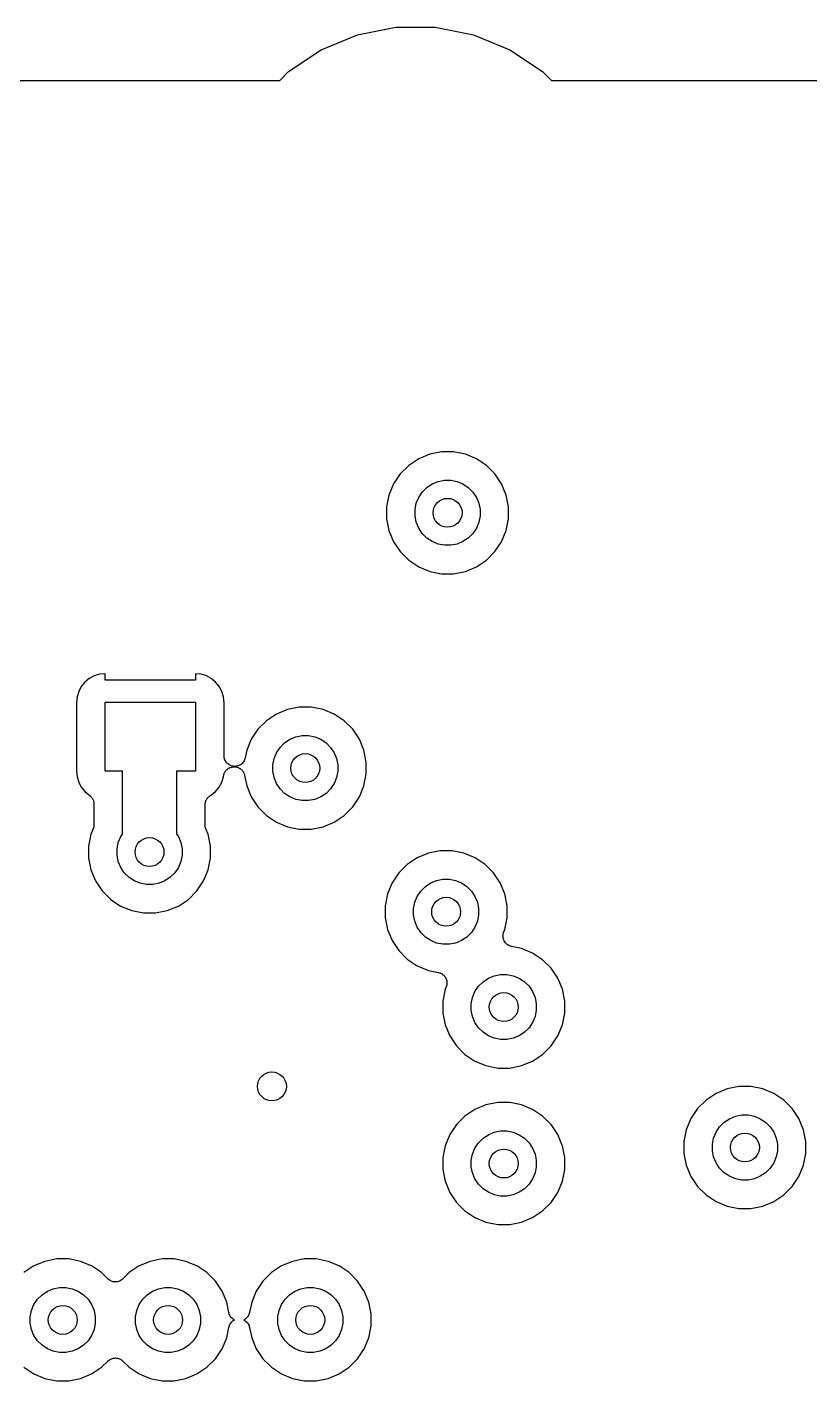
# Model space of a CAD drawing. Extents: x 3.6 to 7.49, y -4.48 to -2.36.
# Drawn here: x 3.964 to 4.397, y -3.111 to -2.361 of the extents above; entities that cross this region are included whole.
import ezdxf

# ---------------------------------------------------------------- set-up
doc = ezdxf.new("R2010")
doc.units = 0
doc.header["$MEASUREMENT"] = 0
doc.layers.add('BLACK', color=7, linetype='CONTINUOUS')

msp = doc.modelspace()

# ---------------------------------------------------------------- linework, layer by layer
at = {"layer": 'BLACK', "linetype": 'CONTINUOUS'}
for p, q in [((4.12692, -2.37357), (4.14698, -2.36526)), ((4.14698, -2.36526), (4.16828, -2.36102)), ((4.16828, -2.36102), (4.18999, -2.36102)), ((4.18999, -2.36102), (4.21129, -2.36526)), ((4.21129, -2.36526), (4.23135, -2.37357)), ((4.10886, -2.38563), (4.12692, -2.37357)), ((4.23135, -2.37357), (4.24941, -2.38563)), ((3.60394, -2.39055), (4.10394, -2.39055)), ((4.10394, -2.39055), (4.10886, -2.38563)), ((4.24941, -2.38563), (4.25432, -2.39055)), ((4.25432, -2.39055), (7.05473, -2.39055)), ((4.18086, -2.60001), (4.17534, -2.60371)), ((4.18701, -2.59747), (4.18086, -2.60001)), ((4.19353, -2.59617), (4.18701, -2.59747)), ((4.20017, -2.59617), (4.19353, -2.59617)), ((4.20669, -2.59747), (4.20017, -2.59617)), ((4.21284, -2.60001), (4.20669, -2.59747)), ((4.21836, -2.60371), (4.21284, -2.60001)), ((4.17534, -2.60371), (4.17064, -2.60841)), ((4.22306, -2.60841), (4.21836, -2.60371)), ((4.16694, -2.61394), (4.1644, -2.62008)), ((4.17064, -2.60841), (4.16694, -2.61394)), ((4.18538, -2.61594), (4.18832, -2.61397)), ((4.18832, -2.61397), (4.1916, -2.61261)), ((4.1916, -2.61261), (4.19508, -2.61192)), ((4.19508, -2.61192), (4.19862, -2.61192)), ((4.19862, -2.61192), (4.2021, -2.61261)), ((4.2021, -2.61261), (4.20538, -2.61397)), ((4.20538, -2.61397), (4.20832, -2.61594)), ((4.22676, -2.61394), (4.22306, -2.60841)), ((4.2293, -2.62008), (4.22676, -2.61394)), ((4.1644, -2.62008), (4.1631, -2.6266)), ((4.17954, -2.62467), (4.1809, -2.6214)), ((4.1809, -2.6214), (4.18287, -2.61845)), ((4.18287, -2.61845), (4.18538, -2.61594)), ((4.20832, -2.61594), (4.21083, -2.61845)), ((4.21083, -2.61845), (4.2128, -2.6214)), ((4.2128, -2.6214), (4.21416, -2.62467)), ((4.2306, -2.6266), (4.2293, -2.62008)), ((4.1631, -2.6266), (4.1631, -2.63325)), ((4.17885, -2.62815), (4.17954, -2.62467)), ((4.17885, -2.63169), (4.17885, -2.62815)), ((4.21416, -2.62467), (4.21485, -2.62815)), ((4.21485, -2.62815), (4.21485, -2.63169)), ((4.2306, -2.63325), (4.2306, -2.6266)), ((4.1631, -2.63325), (4.1644, -2.63977)), ((4.17954, -2.63517), (4.17885, -2.63169)), ((4.1809, -2.63845), (4.17954, -2.63517)), ((4.21416, -2.63517), (4.2128, -2.63845)), ((4.21485, -2.63169), (4.21416, -2.63517)), ((4.2293, -2.63977), (4.2306, -2.63325)), ((4.1644, -2.63977), (4.16694, -2.64591)), ((4.18287, -2.6414), (4.1809, -2.63845)), ((4.18538, -2.6439), (4.18287, -2.6414)), ((4.18832, -2.64587), (4.18538, -2.6439)), ((4.20832, -2.6439), (4.20538, -2.64587)), ((4.21083, -2.6414), (4.20832, -2.6439)), ((4.2128, -2.63845), (4.21083, -2.6414)), ((4.22676, -2.64591), (4.2293, -2.63977)), ((4.16694, -2.64591), (4.17064, -2.65143)), ((4.17064, -2.65143), (4.17534, -2.65614)), ((4.1916, -2.64723), (4.18832, -2.64587)), ((4.19508, -2.64792), (4.1916, -2.64723)), ((4.19862, -2.64792), (4.19508, -2.64792)), ((4.2021, -2.64723), (4.19862, -2.64792)), ((4.20538, -2.64587), (4.2021, -2.64723)), ((4.21836, -2.65614), (4.22306, -2.65143)), ((4.22306, -2.65143), (4.22676, -2.64591)), ((4.17534, -2.65614), (4.18086, -2.65983)), ((4.18086, -2.65983), (4.18701, -2.66237)), ((4.20669, -2.66237), (4.21284, -2.65983)), ((4.21284, -2.65983), (4.21836, -2.65614)), ((4.18701, -2.66237), (4.19353, -2.66367)), ((4.19353, -2.66367), (4.20017, -2.66367)), ((4.20017, -2.66367), (4.20669, -2.66237)), ((4.00123, -2.72022), (3.99849, -2.72169)), ((4.0042, -2.71932), (4.00123, -2.72022)), ((4.00728, -2.71902), (4.0042, -2.71932)), ((4.00728, -2.72264), (4.00728, -2.71902)), ((4.06037, -2.71932), (4.05728, -2.71902)), ((4.05728, -2.71902), (4.05728, -2.72264)), ((4.06334, -2.72022), (4.06037, -2.71932)), ((4.06607, -2.72169), (4.06334, -2.72022)), ((3.99413, -2.72605), (3.99266, -2.72879)), ((3.99609, -2.72365), (3.99413, -2.72605)), ((3.99849, -2.72169), (3.99609, -2.72365)), ((4.05728, -2.72264), (4.00728, -2.72264)), ((4.06847, -2.72365), (4.06607, -2.72169)), ((4.07044, -2.72605), (4.06847, -2.72365)), ((4.0719, -2.72879), (4.07044, -2.72605)), ((3.99176, -2.73176), (3.99143, -2.73513)), ((3.99143, -2.73513), (3.99143, -2.77274)), ((3.99266, -2.72879), (3.99176, -2.73176)), ((4.00728, -2.77303), (4.00728, -2.73484)), ((4.00728, -2.73484), (4.05728, -2.73484)), ((4.05728, -2.73484), (4.05728, -2.77303)), ((4.0728, -2.73176), (4.0719, -2.72879)), ((4.07314, -2.73513), (4.0728, -2.73176)), ((4.07314, -2.76442), (4.07314, -2.73513)), ((4.10213, -2.74135), (4.0966, -2.74505)), ((4.10827, -2.73881), (4.10213, -2.74135)), ((4.11479, -2.73751), (4.10827, -2.73881)), ((4.12144, -2.73751), (4.11479, -2.73751)), ((4.12796, -2.73881), (4.12144, -2.73751)), ((4.1341, -2.74135), (4.12796, -2.73881)), ((4.13962, -2.74505), (4.1341, -2.74135)), ((4.0919, -2.74975), (4.0882, -2.75527)), ((4.0966, -2.74505), (4.0919, -2.74975)), ((4.14433, -2.74975), (4.13962, -2.74505)), ((4.14802, -2.75527), (4.14433, -2.74975)), ((4.0882, -2.75527), (4.08566, -2.76142)), ((4.10413, -2.75979), (4.10664, -2.75728)), ((4.10664, -2.75728), (4.10959, -2.75531)), ((4.10959, -2.75531), (4.11286, -2.75395)), ((4.11286, -2.75395), (4.11634, -2.75326)), ((4.11634, -2.75326), (4.11988, -2.75326)), ((4.11988, -2.75326), (4.12336, -2.75395)), ((4.12336, -2.75395), (4.12664, -2.75531)), ((4.12664, -2.75531), (4.12959, -2.75728)), ((4.12959, -2.75728), (4.13209, -2.75979)), ((4.15056, -2.76142), (4.14802, -2.75527)), ((4.07319, -2.76498), (4.07314, -2.76442)), ((4.07325, -2.76556), (4.07319, -2.76498)), ((4.07325, -2.76557), (4.07325, -2.76556)), ((4.07325, -2.76556), (4.07325, -2.76556)), ((4.07341, -2.76611), (4.07325, -2.76557)), ((4.08482, -2.76565), (4.08465, -2.76616)), ((4.08483, -2.76557), (4.08482, -2.76565)), ((4.08482, -2.76565), (4.08482, -2.76565)), ((4.08482, -2.76565), (4.08482, -2.76565)), ((4.08482, -2.76565), (4.08482, -2.76565)), ((4.08566, -2.76142), (4.08483, -2.76557)), ((4.1008, -2.76601), (4.10216, -2.76273)), ((4.10216, -2.76273), (4.10413, -2.75979)), ((4.13209, -2.75979), (4.13406, -2.76273)), ((4.13406, -2.76273), (4.13542, -2.76601)), ((4.15186, -2.76794), (4.15056, -2.76142)), ((3.99143, -2.77274), (3.99176, -2.77612)), ((4.01689, -2.77303), (4.00728, -2.77303)), ((4.01689, -2.80777), (4.01689, -2.77303)), ((4.05728, -2.77303), (4.04689, -2.77303)), ((4.04689, -2.77303), (4.04689, -2.80777)), ((4.07358, -2.76666), (4.07341, -2.76611)), ((4.07358, -2.76667), (4.07358, -2.76666)), ((4.07385, -2.76718), (4.07358, -2.76667)), ((4.07358, -2.76667), (4.07358, -2.76667)), ((4.07369, -2.77334), (4.07383, -2.77309)), ((4.07383, -2.77309), (4.07402, -2.77287)), ((4.07412, -2.76768), (4.07385, -2.76718)), ((4.07402, -2.77287), (4.07419, -2.77262)), ((4.07412, -2.76769), (4.07412, -2.76768)), ((4.07412, -2.76768), (4.07412, -2.76768)), ((4.07447, -2.76811), (4.07412, -2.76769)), ((4.07419, -2.77262), (4.07439, -2.77243)), ((4.07439, -2.77243), (4.07457, -2.77221)), ((4.07485, -2.76858), (4.07447, -2.76811)), ((4.07457, -2.77221), (4.0748, -2.77202)), ((4.0748, -2.77202), (4.07501, -2.77182)), ((4.0753, -2.76895), (4.07485, -2.76858)), ((4.07485, -2.76858), (4.07485, -2.76858)), ((4.07485, -2.76858), (4.07485, -2.76858)), ((4.07501, -2.77182), (4.07525, -2.77166)), ((4.07525, -2.77166), (4.07547, -2.77148)), ((4.07574, -2.76931), (4.0753, -2.76895)), ((4.07547, -2.77148), (4.07573, -2.77135)), ((4.07573, -2.77135), (4.07597, -2.77119)), ((4.07625, -2.76959), (4.07574, -2.76931)), ((4.07574, -2.76931), (4.07574, -2.76931)), ((4.07574, -2.76931), (4.07574, -2.76931)), ((4.07597, -2.77119), (4.07624, -2.77108)), ((4.07624, -2.77108), (4.07649, -2.77095)), ((4.07675, -2.76986), (4.07625, -2.76959)), ((4.07649, -2.77095), (4.07677, -2.77087)), ((4.07731, -2.77003), (4.07675, -2.76986)), ((4.07675, -2.76986), (4.07675, -2.76986)), ((4.07675, -2.76986), (4.07675, -2.76986)), ((4.07677, -2.77087), (4.07704, -2.77076)), ((4.07704, -2.77076), (4.07732, -2.7707)), ((4.07785, -2.7702), (4.07731, -2.77003)), ((4.07732, -2.7707), (4.0776, -2.77062)), ((4.0776, -2.77062), (4.07789, -2.7706)), ((4.07843, -2.77026), (4.07785, -2.7702)), ((4.07785, -2.7702), (4.07785, -2.7702)), ((4.07785, -2.7702), (4.07785, -2.7702)), ((4.07789, -2.7706), (4.07817, -2.77054)), ((4.07817, -2.77054), (4.07846, -2.77054)), ((4.079, -2.77032), (4.07843, -2.77026)), ((4.07846, -2.77054), (4.07874, -2.77052)), ((4.07874, -2.77052), (4.07903, -2.77055)), ((4.07957, -2.77027), (4.079, -2.77032)), ((4.079, -2.77032), (4.079, -2.77032)), ((4.079, -2.77032), (4.079, -2.77032)), ((4.07903, -2.77055), (4.07933, -2.77055)), ((4.07933, -2.77055), (4.07961, -2.77061)), ((4.08014, -2.77022), (4.07957, -2.77027)), ((4.07961, -2.77061), (4.07989, -2.77064)), ((4.07989, -2.77064), (4.08017, -2.77072)), ((4.08015, -2.77022), (4.08014, -2.77022)), ((4.0807, -2.77006), (4.08015, -2.77022)), ((4.08015, -2.77022), (4.08015, -2.77022)), ((4.08017, -2.77072), (4.08046, -2.77078)), ((4.08046, -2.77078), (4.08072, -2.77089)), ((4.08125, -2.7699), (4.0807, -2.77006)), ((4.08072, -2.77089), (4.08099, -2.77098)), ((4.08099, -2.77098), (4.08125, -2.77112)), ((4.08176, -2.76963), (4.08125, -2.76989)), ((4.08125, -2.76989), (4.08125, -2.76989)), ((4.08125, -2.76989), (4.08125, -2.7699)), ((4.08125, -2.77112), (4.08152, -2.77123)), ((4.08152, -2.77123), (4.08175, -2.77139)), ((4.08175, -2.77139), (4.08201, -2.77152)), ((4.08227, -2.76936), (4.08176, -2.76963)), ((4.08201, -2.77152), (4.08223, -2.77171)), ((4.08223, -2.77171), (4.08247, -2.77187)), ((4.08228, -2.76936), (4.08227, -2.76936)), ((4.08227, -2.76936), (4.08227, -2.76936)), ((4.08272, -2.769), (4.08228, -2.76936)), ((4.08247, -2.77187), (4.08267, -2.77208)), ((4.08267, -2.77208), (4.08289, -2.77226)), ((4.08317, -2.76864), (4.08272, -2.769)), ((4.08289, -2.77226), (4.08308, -2.77248)), ((4.08308, -2.77248), (4.08329, -2.77269)), ((4.08357, -2.76817), (4.08317, -2.76864)), ((4.08317, -2.76864), (4.08317, -2.76864)), ((4.08317, -2.76864), (4.08317, -2.76864)), ((4.08329, -2.77269), (4.08344, -2.77293)), ((4.08344, -2.77293), (4.08362, -2.77315)), ((4.08391, -2.76776), (4.08357, -2.76817)), ((4.08362, -2.77315), (4.08376, -2.77341)), ((4.08421, -2.76722), (4.08391, -2.76775)), ((4.08391, -2.76775), (4.08391, -2.76776)), ((4.08391, -2.76776), (4.08391, -2.76776)), ((4.08447, -2.76675), (4.08421, -2.76722)), ((4.08465, -2.76616), (4.08447, -2.76674)), ((4.08447, -2.76674), (4.08447, -2.76675)), ((4.08447, -2.76675), (4.08447, -2.76675)), ((4.10011, -2.76949), (4.1008, -2.76601)), ((4.10011, -2.77303), (4.10011, -2.76949)), ((4.1008, -2.77651), (4.10011, -2.77303)), ((4.13542, -2.76601), (4.13611, -2.76949)), ((4.13611, -2.77303), (4.13542, -2.77651)), ((4.13611, -2.76949), (4.13611, -2.77303)), ((4.15186, -2.77458), (4.15186, -2.76794)), ((3.99176, -2.77612), (3.99266, -2.77909)), ((3.99266, -2.77909), (3.99413, -2.78182)), ((4.07044, -2.78182), (4.0719, -2.77909)), ((4.0719, -2.77909), (4.0728, -2.77612)), ((4.0728, -2.77612), (4.07283, -2.77584)), ((4.07283, -2.77584), (4.07284, -2.77576)), ((4.07284, -2.77576), (4.0729, -2.77548)), ((4.0729, -2.77548), (4.07293, -2.7752)), ((4.07293, -2.7752), (4.07302, -2.77492)), ((4.07302, -2.77492), (4.07308, -2.77463)), ((4.07308, -2.77463), (4.07319, -2.77437)), ((4.07319, -2.77437), (4.07328, -2.7741)), ((4.07328, -2.7741), (4.07342, -2.77384)), ((4.07342, -2.77384), (4.07353, -2.77358)), ((4.07353, -2.77358), (4.07369, -2.77334)), ((4.08376, -2.77341), (4.08392, -2.77365)), ((4.08392, -2.77365), (4.08403, -2.77392)), ((4.08403, -2.77392), (4.08417, -2.77417)), ((4.08417, -2.77417), (4.08425, -2.77445)), ((4.08425, -2.77445), (4.08436, -2.77472)), ((4.08436, -2.77472), (4.08442, -2.775)), ((4.08442, -2.775), (4.0845, -2.77527)), ((4.0845, -2.77527), (4.08566, -2.7811)), ((4.10216, -2.77979), (4.1008, -2.77651)), ((4.10413, -2.78273), (4.10216, -2.77979)), ((4.13406, -2.77979), (4.13209, -2.78273)), ((4.13542, -2.77651), (4.13406, -2.77979)), ((4.15056, -2.7811), (4.15186, -2.77458)), ((3.99413, -2.78182), (3.99609, -2.78422)), ((3.99609, -2.78422), (3.99894, -2.78656)), ((3.99894, -2.78656), (3.99896, -2.78657)), ((3.99896, -2.78657), (3.99904, -2.78663)), ((3.99904, -2.78663), (3.99923, -2.78682)), ((3.99923, -2.78682), (3.99943, -2.78698)), ((3.99943, -2.78698), (3.99963, -2.78723)), ((3.99963, -2.78723), (3.99985, -2.78745)), ((3.99985, -2.78745), (3.99999, -2.78767)), ((3.99999, -2.78767), (4.00016, -2.78788)), ((4.00016, -2.78788), (4.0003, -2.78816)), ((4.06367, -2.78823), (4.06384, -2.78803)), ((4.06384, -2.78803), (4.06398, -2.78781)), ((4.06398, -2.78781), (4.06421, -2.78759)), ((4.06421, -2.78759), (4.06441, -2.78735)), ((4.06441, -2.78735), (4.06462, -2.78718)), ((4.06462, -2.78718), (4.0648, -2.787)), ((4.0648, -2.787), (4.06506, -2.78682)), ((4.06506, -2.78682), (4.06531, -2.78662)), ((4.06531, -2.78662), (4.06554, -2.7865)), ((4.06554, -2.7865), (4.06576, -2.78636)), ((4.06576, -2.78636), (4.06607, -2.78619)), ((4.06607, -2.78619), (4.06847, -2.78422)), ((4.06847, -2.78422), (4.07044, -2.78182)), ((4.08566, -2.7811), (4.0882, -2.78725)), ((4.0882, -2.78725), (4.0919, -2.79277)), ((4.10664, -2.78524), (4.10413, -2.78273)), ((4.10959, -2.78721), (4.10664, -2.78524)), ((4.11286, -2.78857), (4.10959, -2.78721)), ((4.12664, -2.78721), (4.12336, -2.78857)), ((4.12959, -2.78524), (4.12664, -2.78721)), ((4.13209, -2.78273), (4.12959, -2.78524)), ((4.14433, -2.79277), (4.14802, -2.78725)), ((4.14802, -2.78725), (4.15056, -2.7811)), ((4.0003, -2.78816), (4.00048, -2.78842)), ((4.00048, -2.78842), (4.00057, -2.78866)), ((4.00057, -2.78866), (4.0007, -2.78889)), ((4.0007, -2.78889), (4.00079, -2.7892)), ((4.00079, -2.7892), (4.00091, -2.78949)), ((4.00091, -2.78949), (4.00095, -2.78975)), ((4.00095, -2.78975), (4.00103, -2.79)), ((4.00103, -2.79), (4.00106, -2.79031)), ((4.00106, -2.79031), (4.00112, -2.79062)), ((4.00112, -2.79062), (4.00112, -2.79088)), ((4.00112, -2.79088), (4.00114, -2.79114)), ((4.00114, -2.79114), (4.00114, -2.80259)), ((4.06264, -2.79148), (4.06267, -2.79122)), ((4.06264, -2.79157), (4.06264, -2.79148)), ((4.06264, -2.80259), (4.06264, -2.79157)), ((4.06267, -2.79096), (4.06273, -2.79065)), ((4.06267, -2.79122), (4.06267, -2.79096)), ((4.06273, -2.79065), (4.06277, -2.79034)), ((4.06277, -2.79034), (4.06285, -2.79009)), ((4.06285, -2.79009), (4.0629, -2.78983)), ((4.0629, -2.78983), (4.06302, -2.78954)), ((4.06302, -2.78954), (4.06312, -2.78924)), ((4.06312, -2.78924), (4.06324, -2.78901)), ((4.06324, -2.78901), (4.06334, -2.78877)), ((4.06334, -2.78877), (4.06352, -2.78851)), ((4.06352, -2.78851), (4.06367, -2.78823)), ((4.0919, -2.79277), (4.0966, -2.79747)), ((4.11634, -2.78926), (4.11286, -2.78857)), ((4.11988, -2.78926), (4.11634, -2.78926)), ((4.12336, -2.78857), (4.11988, -2.78926)), ((4.13962, -2.79747), (4.14433, -2.79277)), ((4.00114, -2.80267), (4.00108, -2.80321)), ((4.00114, -2.80259), (4.00114, -2.8026)), ((4.00114, -2.8026), (4.00114, -2.8026)), ((4.00114, -2.8026), (4.00114, -2.8026)), ((4.00114, -2.8026), (4.00114, -2.80267)), ((4.06269, -2.80313), (4.06264, -2.80259)), ((4.06274, -2.80366), (4.06269, -2.80313)), ((4.0966, -2.79747), (4.10213, -2.80117)), ((4.10213, -2.80117), (4.10827, -2.80371)), ((4.12796, -2.80371), (4.1341, -2.80117)), ((4.1341, -2.80117), (4.13962, -2.79747)), ((3.99944, -2.80787), (3.99814, -2.81439)), ((4.00069, -2.80485), (3.99944, -2.80787)), ((4.00085, -2.80433), (4.00069, -2.80485)), ((4.00101, -2.80381), (4.00085, -2.80433)), ((4.00102, -2.80378), (4.00101, -2.80381)), ((4.00103, -2.80374), (4.00102, -2.80378)), ((4.00108, -2.80321), (4.00103, -2.80374)), ((4.01458, -2.81247), (4.01594, -2.80919)), ((4.01594, -2.80919), (4.01689, -2.80777)), ((4.04689, -2.80777), (4.04784, -2.80919)), ((4.04784, -2.80919), (4.0492, -2.81247)), ((4.06275, -2.8037), (4.06274, -2.80366)), ((4.06275, -2.80373), (4.06275, -2.8037)), ((4.06291, -2.80425), (4.06275, -2.80373)), ((4.06306, -2.80477), (4.06291, -2.80425)), ((4.06308, -2.80484), (4.06306, -2.80477)), ((4.06309, -2.80485), (4.06308, -2.80484)), ((4.06308, -2.80484), (4.06308, -2.80484)), ((4.06308, -2.80484), (4.06308, -2.80484)), ((4.06434, -2.80787), (4.06309, -2.80485)), ((4.06564, -2.81439), (4.06434, -2.80787)), ((4.10827, -2.80371), (4.11479, -2.80501)), ((4.11479, -2.80501), (4.12144, -2.80501)), ((4.12144, -2.80501), (4.12796, -2.80371)), ((3.99814, -2.81439), (3.99814, -2.82104)), ((4.01389, -2.81594), (4.01458, -2.81247)), ((4.01389, -2.81949), (4.01389, -2.81594)), ((4.0492, -2.81247), (4.04989, -2.81594)), ((4.04989, -2.81594), (4.04989, -2.81949)), ((4.06564, -2.82104), (4.06564, -2.81439)), ((4.19274, -2.81704), (4.18622, -2.81834)), ((4.19939, -2.81704), (4.19274, -2.81704)), ((4.20591, -2.81834), (4.19939, -2.81704)), ((3.99814, -2.82104), (3.99944, -2.82756)), ((4.01458, -2.82297), (4.01389, -2.81949)), ((4.01594, -2.82624), (4.01458, -2.82297)), ((4.0492, -2.82297), (4.04784, -2.82624)), ((4.04989, -2.81949), (4.0492, -2.82297)), ((4.06434, -2.82756), (4.06564, -2.82104)), ((4.17455, -2.82457), (4.16985, -2.82927)), ((4.18008, -2.82088), (4.17455, -2.82457)), ((4.18622, -2.81834), (4.18008, -2.82088)), ((4.21205, -2.82088), (4.20591, -2.81834)), ((4.21758, -2.82457), (4.21205, -2.82088)), ((4.22228, -2.82927), (4.21758, -2.82457)), ((3.99944, -2.82756), (4.00198, -2.8337)), ((4.01791, -2.82919), (4.01594, -2.82624)), ((4.02042, -2.8317), (4.01791, -2.82919)), ((4.02336, -2.83367), (4.02042, -2.8317)), ((4.04336, -2.8317), (4.04042, -2.83367)), ((4.04587, -2.82919), (4.04336, -2.8317)), ((4.04784, -2.82624), (4.04587, -2.82919)), ((4.0618, -2.8337), (4.06434, -2.82756)), ((4.16985, -2.82927), (4.16616, -2.8348)), ((4.19081, -2.83348), (4.19429, -2.83279)), ((4.19429, -2.83279), (4.19784, -2.83279)), ((4.19784, -2.83279), (4.20131, -2.83348)), ((4.22597, -2.8348), (4.22228, -2.82927)), ((4.00198, -2.8337), (4.00568, -2.83923)), ((4.00568, -2.83923), (4.01038, -2.84393)), ((4.02664, -2.83502), (4.02336, -2.83367)), ((4.03012, -2.83572), (4.02664, -2.83502)), ((4.03366, -2.83572), (4.03012, -2.83572)), ((4.03714, -2.83502), (4.03366, -2.83572)), ((4.04042, -2.83367), (4.03714, -2.83502)), ((4.0534, -2.84393), (4.0581, -2.83923)), ((4.0581, -2.83923), (4.0618, -2.8337)), ((4.16616, -2.8348), (4.16361, -2.84094)), ((4.18011, -2.84226), (4.18208, -2.83931)), ((4.18208, -2.83931), (4.18459, -2.83681)), ((4.18459, -2.83681), (4.18754, -2.83484)), ((4.18754, -2.83484), (4.19081, -2.83348)), ((4.20131, -2.83348), (4.20459, -2.83484)), ((4.20459, -2.83484), (4.20754, -2.83681)), ((4.20754, -2.83681), (4.21004, -2.83931)), ((4.21004, -2.83931), (4.21201, -2.84226)), ((4.22851, -2.84094), (4.22597, -2.8348)), ((4.01038, -2.84393), (4.0159, -2.84762)), ((4.0159, -2.84762), (4.02205, -2.85017)), ((4.04173, -2.85017), (4.04788, -2.84762)), ((4.04788, -2.84762), (4.0534, -2.84393)), ((4.16361, -2.84094), (4.16231, -2.84746)), ((4.16231, -2.84746), (4.16231, -2.85411)), ((4.17806, -2.84901), (4.17875, -2.84554)), ((4.17875, -2.84554), (4.18011, -2.84226)), ((4.21201, -2.84226), (4.21337, -2.84554)), ((4.21337, -2.84554), (4.21406, -2.84901)), ((4.22981, -2.84746), (4.22851, -2.84094)), ((4.22981, -2.85411), (4.22981, -2.84746)), ((4.02205, -2.85017), (4.02857, -2.85146)), ((4.02857, -2.85146), (4.03521, -2.85146)), ((4.03521, -2.85146), (4.04173, -2.85017)), ((4.16231, -2.85411), (4.16361, -2.86063)), ((4.17806, -2.85256), (4.17806, -2.84901)), ((4.17875, -2.85604), (4.17806, -2.85256)), ((4.21406, -2.85256), (4.21337, -2.85604)), ((4.21406, -2.84901), (4.21406, -2.85256)), ((4.22851, -2.86063), (4.22981, -2.85411)), ((4.16361, -2.86063), (4.16616, -2.86677)), ((4.18011, -2.85931), (4.17875, -2.85604)), ((4.18208, -2.86226), (4.18011, -2.85931)), ((4.18459, -2.86477), (4.18208, -2.86226)), ((4.21004, -2.86226), (4.20754, -2.86477)), ((4.21201, -2.85931), (4.21004, -2.86226)), ((4.21337, -2.85604), (4.21201, -2.85931)), ((4.22758, -2.8636), (4.22764, -2.86304)), ((4.22764, -2.86301), (4.22781, -2.86248)), ((4.22764, -2.86303), (4.22764, -2.86301)), ((4.22764, -2.86304), (4.22764, -2.86303)), ((4.22781, -2.86248), (4.22797, -2.86194)), ((4.22797, -2.86194), (4.22851, -2.86063)), ((4.16616, -2.86677), (4.16985, -2.8723)), ((4.18754, -2.86674), (4.18459, -2.86477)), ((4.19081, -2.8681), (4.18754, -2.86674)), ((4.19429, -2.86879), (4.19081, -2.8681)), ((4.19784, -2.86879), (4.19429, -2.86879)), ((4.20131, -2.8681), (4.19784, -2.86879)), ((4.20459, -2.86674), (4.20131, -2.8681)), ((4.20754, -2.86477), (4.20459, -2.86674)), ((4.22752, -2.86416), (4.22758, -2.8636)), ((4.22752, -2.86417), (4.22752, -2.86416)), ((4.22752, -2.86419), (4.22752, -2.86417)), ((4.22758, -2.86475), (4.22752, -2.86419)), ((4.22763, -2.8653), (4.22758, -2.86475)), ((4.22763, -2.86532), (4.22763, -2.8653)), ((4.22763, -2.86534), (4.22763, -2.86532)), ((4.22779, -2.86587), (4.22763, -2.86534)), ((4.22795, -2.86641), (4.22779, -2.86587)), ((4.22796, -2.86643), (4.22795, -2.86641)), ((4.22796, -2.86644), (4.22796, -2.86643)), ((4.22823, -2.86694), (4.22796, -2.86644)), ((4.22848, -2.86743), (4.22823, -2.86694)), ((4.22849, -2.86745), (4.22848, -2.86743)), ((4.2285, -2.86746), (4.22849, -2.86745)), ((4.22886, -2.8679), (4.2285, -2.86746)), ((4.2292, -2.86833), (4.22886, -2.8679)), ((4.22922, -2.86834), (4.2292, -2.86833)), ((4.22923, -2.86836), (4.22922, -2.86834)), ((4.22966, -2.86871), (4.22923, -2.86836)), ((4.23009, -2.86907), (4.22966, -2.86871)), ((4.2301, -2.86908), (4.23009, -2.86907)), ((4.23012, -2.86909), (4.2301, -2.86908)), ((4.23061, -2.86936), (4.23012, -2.86909)), ((4.2311, -2.86963), (4.23061, -2.86936)), ((4.23111, -2.86963), (4.2311, -2.86963)), ((4.23113, -2.86964), (4.23111, -2.86963)), ((4.23166, -2.86981), (4.23113, -2.86964)), ((4.23219, -2.86998), (4.23166, -2.86981)), ((4.23223, -2.86998), (4.23219, -2.86998)), ((4.23228, -2.86999), (4.23223, -2.86998)), ((4.23223, -2.86998), (4.23223, -2.86998)), ((4.23223, -2.86998), (4.23223, -2.86998)), ((4.2378, -2.87109), (4.23228, -2.86999)), ((4.16985, -2.8723), (4.17455, -2.877)), ((4.17455, -2.877), (4.18008, -2.88069)), ((4.24394, -2.87364), (4.2378, -2.87109)), ((4.24947, -2.87733), (4.24394, -2.87364)), ((4.25417, -2.88203), (4.24947, -2.87733)), ((4.18008, -2.88069), (4.18622, -2.88324)), ((4.18622, -2.88324), (4.19174, -2.88434)), ((4.19174, -2.88434), (4.19178, -2.88435)), ((4.19178, -2.88435), (4.19179, -2.88435)), ((4.19179, -2.88435), (4.19179, -2.88435)), ((4.19179, -2.88435), (4.19182, -2.88435)), ((4.19182, -2.88435), (4.19235, -2.88452)), ((4.19235, -2.88452), (4.19289, -2.88469)), ((4.19289, -2.88469), (4.1929, -2.8847)), ((4.1929, -2.8847), (4.19292, -2.8847)), ((4.19292, -2.8847), (4.19341, -2.88497)), ((4.19341, -2.88497), (4.1939, -2.88524)), ((4.1939, -2.88524), (4.19391, -2.88525)), ((4.19391, -2.88525), (4.19393, -2.88526)), ((4.19393, -2.88526), (4.19436, -2.88562)), ((4.2227, -2.88624), (4.22618, -2.88554)), ((4.22618, -2.88554), (4.22973, -2.88554)), ((4.22973, -2.88554), (4.2332, -2.88624)), ((4.25786, -2.88756), (4.25417, -2.88203)), ((4.19436, -2.88562), (4.19479, -2.88597)), ((4.19479, -2.88597), (4.1948, -2.88599)), ((4.1948, -2.88599), (4.19481, -2.886)), ((4.19481, -2.886), (4.19516, -2.88644)), ((4.19516, -2.88644), (4.19551, -2.88687)), ((4.19604, -2.89239), (4.1955, -2.8937)), ((4.19551, -2.88687), (4.19552, -2.88689)), ((4.19552, -2.88689), (4.19553, -2.8869)), ((4.19553, -2.8869), (4.19579, -2.8874)), ((4.19579, -2.8874), (4.19605, -2.88789)), ((4.19621, -2.89186), (4.19604, -2.89239)), ((4.19605, -2.88789), (4.19606, -2.88791)), ((4.19606, -2.88791), (4.19607, -2.88792)), ((4.19607, -2.88792), (4.19622, -2.88846)), ((4.19637, -2.89132), (4.19621, -2.89186)), ((4.19622, -2.88846), (4.19638, -2.88899)), ((4.19638, -2.89129), (4.19637, -2.8913)), ((4.19637, -2.8913), (4.19637, -2.89132)), ((4.19638, -2.88899), (4.19639, -2.88901)), ((4.19643, -2.89073), (4.19638, -2.89129)), ((4.19639, -2.88901), (4.19639, -2.88903)), ((4.19639, -2.88903), (4.19644, -2.88958)), ((4.19649, -2.89018), (4.19643, -2.89073)), ((4.19644, -2.88958), (4.19649, -2.89014)), ((4.19649, -2.89014), (4.19649, -2.89016)), ((4.19649, -2.89016), (4.19649, -2.89018)), ((4.212, -2.89502), (4.21397, -2.89207)), ((4.21397, -2.89207), (4.21648, -2.88956)), ((4.21648, -2.88956), (4.21943, -2.88759)), ((4.21943, -2.88759), (4.2227, -2.88624)), ((4.2332, -2.88624), (4.23648, -2.88759)), ((4.23648, -2.88759), (4.23943, -2.88956)), ((4.23943, -2.88956), (4.24193, -2.89207)), ((4.24193, -2.89207), (4.2439, -2.89502)), ((4.2604, -2.8937), (4.25786, -2.88756)), ((4.1955, -2.8937), (4.1942, -2.90022)), ((4.1942, -2.90022), (4.1942, -2.90687)), ((4.20995, -2.90177), (4.21064, -2.89829)), ((4.21064, -2.89829), (4.212, -2.89502)), ((4.2439, -2.89502), (4.24526, -2.89829)), ((4.24526, -2.89829), (4.24595, -2.90177)), ((4.2617, -2.90022), (4.2604, -2.8937)), ((4.2617, -2.90687), (4.2617, -2.90022)), ((4.1942, -2.90687), (4.1955, -2.91339)), ((4.20995, -2.90532), (4.20995, -2.90177)), ((4.21064, -2.90879), (4.20995, -2.90532)), ((4.24595, -2.90532), (4.24526, -2.90879)), ((4.24595, -2.90177), (4.24595, -2.90532)), ((4.2604, -2.91339), (4.2617, -2.90687)), ((4.1955, -2.91339), (4.19805, -2.91953)), ((4.212, -2.91207), (4.21064, -2.90879)), ((4.21397, -2.91502), (4.212, -2.91207)), ((4.21648, -2.91752), (4.21397, -2.91502)), ((4.24193, -2.91502), (4.23943, -2.91752)), ((4.2439, -2.91207), (4.24193, -2.91502)), ((4.24526, -2.90879), (4.2439, -2.91207)), ((4.25786, -2.91953), (4.2604, -2.91339)), ((4.19805, -2.91953), (4.20174, -2.92506)), ((4.21943, -2.91949), (4.21648, -2.91752)), ((4.2227, -2.92085), (4.21943, -2.91949)), ((4.22618, -2.92154), (4.2227, -2.92085)), ((4.22973, -2.92154), (4.22618, -2.92154)), ((4.2332, -2.92085), (4.22973, -2.92154)), ((4.23648, -2.91949), (4.2332, -2.92085)), ((4.23943, -2.91752), (4.23648, -2.91949)), ((4.25417, -2.92506), (4.25786, -2.91953)), ((4.20174, -2.92506), (4.20644, -2.92976)), ((4.20644, -2.92976), (4.21197, -2.93345)), ((4.24394, -2.93345), (4.24947, -2.92976)), ((4.24947, -2.92976), (4.25417, -2.92506)), ((4.21197, -2.93345), (4.21811, -2.93599)), ((4.21811, -2.93599), (4.22463, -2.93729)), ((4.22463, -2.93729), (4.23128, -2.93729)), ((4.23128, -2.93729), (4.2378, -2.93599)), ((4.2378, -2.93599), (4.24394, -2.93345)), ((4.34543, -2.95139), (4.3399, -2.95509)), ((4.35157, -2.94885), (4.34543, -2.95139)), ((4.35809, -2.94755), (4.35157, -2.94885)), ((4.36474, -2.94755), (4.35809, -2.94755)), ((4.37126, -2.94885), (4.36474, -2.94755)), ((4.3774, -2.95139), (4.37126, -2.94885)), ((4.38293, -2.95509), (4.3774, -2.95139)), ((4.21197, -2.96025), (4.20644, -2.96394)), ((4.21811, -2.95771), (4.21197, -2.96025)), ((4.22463, -2.95641), (4.21811, -2.95771)), ((4.23128, -2.95641), (4.22463, -2.95641)), ((4.2378, -2.95771), (4.23128, -2.95641)), ((4.24394, -2.96025), (4.2378, -2.95771)), ((4.24947, -2.96394), (4.24394, -2.96025)), ((4.3352, -2.95979), (4.33151, -2.96531)), ((4.3399, -2.95509), (4.3352, -2.95979)), ((4.38763, -2.95979), (4.38293, -2.95509)), ((4.39132, -2.96531), (4.38763, -2.95979)), ((4.20644, -2.96394), (4.20174, -2.96864)), ((4.25417, -2.96864), (4.24947, -2.96394)), ((4.33151, -2.96531), (4.32897, -2.97146)), ((4.34744, -2.96983), (4.34994, -2.96732)), ((4.34994, -2.96732), (4.35289, -2.96535)), ((4.35289, -2.96535), (4.35617, -2.96399)), ((4.35617, -2.96399), (4.35964, -2.9633)), ((4.35964, -2.9633), (4.36319, -2.9633)), ((4.36319, -2.9633), (4.36667, -2.96399)), ((4.36667, -2.96399), (4.36994, -2.96535)), ((4.36994, -2.96535), (4.37289, -2.96732)), ((4.37289, -2.96732), (4.3754, -2.96983)), ((4.39387, -2.97146), (4.39132, -2.96531)), ((4.19805, -2.97417), (4.1955, -2.98031)), ((4.20174, -2.96864), (4.19805, -2.97417)), ((4.21648, -2.97618), (4.21943, -2.97421)), ((4.21943, -2.97421), (4.2227, -2.97285)), ((4.2227, -2.97285), (4.22618, -2.97216)), ((4.22618, -2.97216), (4.22973, -2.97216)), ((4.22973, -2.97216), (4.2332, -2.97285)), ((4.2332, -2.97285), (4.23648, -2.97421)), ((4.23648, -2.97421), (4.23943, -2.97618)), ((4.25786, -2.97417), (4.25417, -2.96864)), ((4.26013, -2.97965), (4.25786, -2.97417)), ((4.32897, -2.97146), (4.32767, -2.97798)), ((4.34411, -2.97605), (4.34547, -2.97277)), ((4.34547, -2.97277), (4.34744, -2.96983)), ((4.3754, -2.96983), (4.37737, -2.97277)), ((4.37737, -2.97277), (4.37873, -2.97605)), ((4.39517, -2.97798), (4.39387, -2.97146)), ((4.1955, -2.98031), (4.1942, -2.98683)), ((4.21064, -2.98491), (4.212, -2.98163)), ((4.212, -2.98163), (4.21397, -2.97868)), ((4.21397, -2.97868), (4.21648, -2.97618)), ((4.23943, -2.97618), (4.24193, -2.97868)), ((4.24193, -2.97868), (4.2439, -2.98163)), ((4.2439, -2.98163), (4.24526, -2.98491)), ((4.2604, -2.98031), (4.26013, -2.97965)), ((4.26013, -2.97965), (4.26013, -2.97965)), ((4.2617, -2.98683), (4.2604, -2.98031)), ((4.32767, -2.97798), (4.32767, -2.98462)), ((4.34342, -2.97953), (4.34411, -2.97605)), ((4.34342, -2.98307), (4.34342, -2.97953)), ((4.37873, -2.97605), (4.37942, -2.97953)), ((4.37942, -2.97953), (4.37942, -2.98307)), ((4.39517, -2.98462), (4.39517, -2.97798)), ((4.1942, -2.98683), (4.1942, -2.99348)), ((4.20995, -2.98838), (4.21064, -2.98491)), ((4.20995, -2.99193), (4.20995, -2.98838)), ((4.24526, -2.98491), (4.24595, -2.98838)), ((4.24595, -2.98838), (4.24595, -2.99193)), ((4.2617, -2.99348), (4.2617, -2.98683)), ((4.32767, -2.98462), (4.32897, -2.99114)), ((4.34411, -2.98655), (4.34342, -2.98307)), ((4.34547, -2.98983), (4.34411, -2.98655)), ((4.34744, -2.99277), (4.34547, -2.98983)), ((4.37737, -2.98983), (4.3754, -2.99277)), ((4.37873, -2.98655), (4.37737, -2.98983)), ((4.37942, -2.98307), (4.37873, -2.98655)), ((4.39387, -2.99114), (4.39517, -2.98462)), ((4.1942, -2.99348), (4.1955, -3)), ((4.21064, -2.99541), (4.20995, -2.99193)), ((4.212, -2.99868), (4.21064, -2.99541)), ((4.24526, -2.99541), (4.2439, -2.99868)), ((4.24595, -2.99193), (4.24526, -2.99541)), ((4.2604, -3), (4.2617, -2.99348)), ((4.32897, -2.99114), (4.33151, -2.99729)), ((4.33151, -2.99729), (4.3352, -3.00281)), ((4.34994, -2.99528), (4.34744, -2.99277)), ((4.35289, -2.99725), (4.34994, -2.99528)), ((4.35617, -2.99861), (4.35289, -2.99725)), ((4.36994, -2.99725), (4.36667, -2.99861)), ((4.37289, -2.99528), (4.36994, -2.99725)), ((4.3754, -2.99277), (4.37289, -2.99528)), ((4.38763, -3.00281), (4.39132, -2.99729)), ((4.39132, -2.99729), (4.39387, -2.99114)), ((4.1955, -3), (4.19805, -3.00614)), ((4.21397, -3.00163), (4.212, -2.99868)), ((4.21648, -3.00414), (4.21397, -3.00163)), ((4.21943, -3.00611), (4.21648, -3.00414)), ((4.23943, -3.00414), (4.23648, -3.00611)), ((4.24193, -3.00163), (4.23943, -3.00414)), ((4.2439, -2.99868), (4.24193, -3.00163)), ((4.25786, -3.00614), (4.2604, -3)), ((4.3352, -3.00281), (4.3399, -3.00751)), ((4.35964, -2.9993), (4.35617, -2.99861)), ((4.36319, -2.9993), (4.35964, -2.9993)), ((4.36667, -2.99861), (4.36319, -2.9993)), ((4.38293, -3.00751), (4.38763, -3.00281)), ((4.19805, -3.00614), (4.20174, -3.01167)), ((4.20174, -3.01167), (4.20644, -3.01637)), ((4.2227, -3.00747), (4.21943, -3.00611)), ((4.22618, -3.00816), (4.2227, -3.00747)), ((4.22973, -3.00816), (4.22618, -3.00816)), ((4.2332, -3.00747), (4.22973, -3.00816)), ((4.23648, -3.00611), (4.2332, -3.00747)), ((4.24947, -3.01637), (4.25417, -3.01167)), ((4.25417, -3.01167), (4.25786, -3.00614)), ((4.3399, -3.00751), (4.34543, -3.01121)), ((4.34543, -3.01121), (4.35157, -3.01375)), ((4.37126, -3.01375), (4.3774, -3.01121)), ((4.3774, -3.01121), (4.38293, -3.00751)), ((4.20644, -3.01637), (4.21197, -3.02006)), ((4.21197, -3.02006), (4.21811, -3.02261)), ((4.2378, -3.02261), (4.24394, -3.02006)), ((4.24394, -3.02006), (4.24947, -3.01637)), ((4.35157, -3.01375), (4.35809, -3.01505)), ((4.35809, -3.01505), (4.36474, -3.01505)), ((4.36474, -3.01505), (4.37126, -3.01375)), ((4.21811, -3.02261), (4.22463, -3.02391)), ((4.22463, -3.02391), (4.23128, -3.02391)), ((4.23128, -3.02391), (4.2378, -3.02261)), ((3.96787, -3.04686), (3.96235, -3.05056)), ((3.97401, -3.04432), (3.96787, -3.04686)), ((3.98053, -3.04302), (3.97401, -3.04432)), ((3.98718, -3.04302), (3.98053, -3.04302)), ((3.9937, -3.04432), (3.98718, -3.04302)), ((3.99984, -3.04686), (3.9937, -3.04432)), ((4.00537, -3.05056), (3.99984, -3.04686)), ((4.02614, -3.04686), (4.02061, -3.05056)), ((4.03228, -3.04432), (4.02614, -3.04686)), ((4.0388, -3.04302), (4.03228, -3.04432)), ((4.04545, -3.04302), (4.0388, -3.04302)), ((4.05197, -3.04432), (4.04545, -3.04302)), ((4.05811, -3.04686), (4.05197, -3.04432)), ((4.06364, -3.05056), (4.05811, -3.04686)), ((4.10488, -3.04686), (4.09935, -3.05056)), ((4.11102, -3.04432), (4.10488, -3.04686)), ((4.11754, -3.04302), (4.11102, -3.04432)), ((4.12419, -3.04302), (4.11754, -3.04302)), ((4.13071, -3.04432), (4.12419, -3.04302)), ((4.13685, -3.04686), (4.13071, -3.04432)), ((4.14238, -3.05056), (4.13685, -3.04686)), ((4.00882, -3.054), (4.00537, -3.05056)), ((4.00924, -3.05435), (4.00882, -3.054)), ((4.00967, -3.05471), (4.00924, -3.05435)), ((4.00969, -3.05472), (4.00967, -3.05471)), ((4.00971, -3.05473), (4.00969, -3.05472)), ((4.0102, -3.055), (4.00971, -3.05473)), ((4.01068, -3.05526), (4.0102, -3.055)), ((4.0107, -3.05527), (4.01068, -3.05526)), ((4.01072, -3.05528), (4.0107, -3.05527)), ((4.01125, -3.05544), (4.01072, -3.05528)), ((4.01178, -3.05561), (4.01125, -3.05544)), ((4.01181, -3.05561), (4.01178, -3.05561)), ((4.01182, -3.05562), (4.01181, -3.05561)), ((4.01238, -3.05567), (4.01182, -3.05562)), ((4.01293, -3.05573), (4.01238, -3.05567)), ((4.01295, -3.05573), (4.01293, -3.05573)), ((4.01297, -3.05573), (4.01295, -3.05573)), ((4.01352, -3.05568), (4.01297, -3.05573)), ((4.01408, -3.05563), (4.01352, -3.05568)), ((4.0141, -3.05563), (4.01408, -3.05563)), ((4.01412, -3.05562), (4.0141, -3.05563)), ((4.01465, -3.05546), (4.01412, -3.05562)), ((4.01519, -3.05531), (4.01465, -3.05546)), ((4.0152, -3.0553), (4.01519, -3.05531)), ((4.01522, -3.05529), (4.0152, -3.0553)), ((4.01571, -3.05504), (4.01522, -3.05529)), ((4.01621, -3.05478), (4.01571, -3.05504)), ((4.01622, -3.05477), (4.01621, -3.05478)), ((4.01624, -3.05476), (4.01622, -3.05477)), ((4.01667, -3.05441), (4.01624, -3.05476)), ((4.01711, -3.05406), (4.01667, -3.05441)), ((4.01714, -3.05403), (4.01711, -3.05406)), ((4.01717, -3.054), (4.01714, -3.05403)), ((4.01714, -3.05403), (4.01714, -3.05403)), ((4.01714, -3.05403), (4.01714, -3.05403)), ((4.02061, -3.05056), (4.01717, -3.054)), ((4.06834, -3.05526), (4.06364, -3.05056)), ((4.07203, -3.06079), (4.06834, -3.05526)), ((4.09465, -3.05526), (4.09096, -3.06079)), ((4.09935, -3.05056), (4.09465, -3.05526)), ((4.14708, -3.05526), (4.14238, -3.05056)), ((4.15077, -3.06079), (4.14708, -3.05526)), ((3.96791, -3.06825), (3.96988, -3.0653)), ((3.96988, -3.0653), (3.97238, -3.06279)), ((3.97238, -3.06279), (3.97533, -3.06082)), ((3.97533, -3.06082), (3.97861, -3.05946)), ((3.97861, -3.05946), (3.98209, -3.05877)), ((3.98209, -3.05877), (3.98563, -3.05877)), ((3.98563, -3.05877), (3.98911, -3.05946)), ((3.98911, -3.05946), (3.99238, -3.06082)), ((3.99238, -3.06082), (3.99533, -3.06279)), ((3.99533, -3.06279), (3.99784, -3.0653)), ((3.99784, -3.0653), (3.99981, -3.06825)), ((4.02617, -3.06825), (4.02814, -3.0653)), ((4.02814, -3.0653), (4.03065, -3.06279)), ((4.03065, -3.06279), (4.0336, -3.06082)), ((4.0336, -3.06082), (4.03688, -3.05946)), ((4.03688, -3.05946), (4.04035, -3.05877)), ((4.04035, -3.05877), (4.0439, -3.05877)), ((4.0439, -3.05877), (4.04738, -3.05946)), ((4.04738, -3.05946), (4.05065, -3.06082)), ((4.05065, -3.06082), (4.0536, -3.06279)), ((4.0536, -3.06279), (4.05611, -3.0653)), ((4.05611, -3.0653), (4.05808, -3.06825)), ((4.07458, -3.06693), (4.07203, -3.06079)), ((4.09096, -3.06079), (4.08842, -3.06693)), ((4.10491, -3.06825), (4.10688, -3.0653)), ((4.10688, -3.0653), (4.10939, -3.06279)), ((4.10939, -3.06279), (4.11234, -3.06082)), ((4.11234, -3.06082), (4.11562, -3.05946)), ((4.11562, -3.05946), (4.11909, -3.05877)), ((4.11909, -3.05877), (4.12264, -3.05877)), ((4.12264, -3.05877), (4.12612, -3.05946)), ((4.12612, -3.05946), (4.12939, -3.06082)), ((4.12939, -3.06082), (4.13234, -3.06279)), ((4.13234, -3.06279), (4.13485, -3.0653)), ((4.13485, -3.0653), (4.13682, -3.06825)), ((4.15332, -3.06693), (4.15077, -3.06079)), ((3.96586, -3.075), (3.96655, -3.07152)), ((3.96655, -3.07152), (3.96791, -3.06825)), ((3.99981, -3.06825), (4.00117, -3.07152)), ((4.00117, -3.07152), (4.00186, -3.075)), ((4.02413, -3.075), (4.02482, -3.07152)), ((4.02482, -3.07152), (4.02617, -3.06825)), ((4.05808, -3.06825), (4.05943, -3.07152)), ((4.05943, -3.07152), (4.06013, -3.075)), ((4.0757, -3.07259), (4.07458, -3.06693)), ((4.07587, -3.07313), (4.0757, -3.07259)), ((4.08727, -3.07267), (4.0871, -3.07322)), ((4.08729, -3.07259), (4.08727, -3.07266)), ((4.08727, -3.07266), (4.08727, -3.07266)), ((4.08727, -3.07266), (4.08727, -3.07266)), ((4.08727, -3.07266), (4.08727, -3.07267)), ((4.08842, -3.06693), (4.08729, -3.07259)), ((4.10287, -3.075), (4.10356, -3.07152)), ((4.10356, -3.07152), (4.10491, -3.06825)), ((4.13682, -3.06825), (4.13817, -3.07152)), ((4.13817, -3.07152), (4.13887, -3.075)), ((4.15461, -3.07345), (4.15332, -3.06693)), ((3.96586, -3.07854), (3.96586, -3.075)), ((3.96655, -3.08202), (3.96586, -3.07854)), ((4.00186, -3.07854), (4.00117, -3.08202)), ((4.00186, -3.075), (4.00186, -3.07854)), ((4.02413, -3.07854), (4.02413, -3.075)), ((4.02482, -3.08202), (4.02413, -3.07854)), ((4.06013, -3.07854), (4.05943, -3.08202)), ((4.06013, -3.075), (4.06013, -3.07854)), ((4.07572, -3.08087), (4.07589, -3.08033)), ((4.07603, -3.07369), (4.07587, -3.07313)), ((4.07589, -3.08033), (4.07607, -3.07978)), ((4.07604, -3.07369), (4.07603, -3.07369)), ((4.07604, -3.0737), (4.07604, -3.07369)), ((4.0763, -3.07419), (4.07604, -3.0737)), ((4.07607, -3.07977), (4.07634, -3.07928)), ((4.07607, -3.07978), (4.07607, -3.07977)), ((4.07607, -3.07978), (4.07607, -3.07978)), ((4.07657, -3.0747), (4.0763, -3.07419)), ((4.07634, -3.07928), (4.07662, -3.07877)), ((4.07658, -3.07471), (4.07657, -3.0747)), ((4.07694, -3.07515), (4.07658, -3.07471)), ((4.07658, -3.07471), (4.07658, -3.07471)), ((4.07662, -3.07877), (4.07663, -3.07876)), ((4.07662, -3.07877), (4.07662, -3.07877)), ((4.07663, -3.07876), (4.07699, -3.07833)), ((4.0773, -3.0756), (4.07694, -3.07515)), ((4.07699, -3.07833), (4.07736, -3.07789)), ((4.07731, -3.0756), (4.0773, -3.0756)), ((4.07731, -3.07561), (4.07731, -3.0756)), ((4.07775, -3.07597), (4.07731, -3.07561)), ((4.07736, -3.07789), (4.07736, -3.07788)), ((4.07736, -3.07788), (4.07737, -3.07788)), ((4.07737, -3.07788), (4.07781, -3.07752)), ((4.07819, -3.07633), (4.07775, -3.07597)), ((4.07781, -3.07752), (4.07826, -3.07716)), ((4.07819, -3.07634), (4.07819, -3.07633)), ((4.0782, -3.07634), (4.07819, -3.07634)), ((4.0787, -3.07661), (4.0782, -3.07634)), ((4.07826, -3.07716), (4.07826, -3.07716)), ((4.07826, -3.07716), (4.07827, -3.07716)), ((4.07827, -3.07716), (4.07877, -3.07689)), ((4.079, -3.07677), (4.0787, -3.07661)), ((4.07877, -3.07689), (4.079, -3.07677)), ((4.08423, -3.07665), (4.08399, -3.07677)), ((4.08399, -3.07677), (4.08427, -3.07692)), ((4.08473, -3.07639), (4.08423, -3.07665)), ((4.08427, -3.07692), (4.08479, -3.0772)), ((4.08518, -3.07602), (4.08473, -3.07638)), ((4.08473, -3.07638), (4.08473, -3.07638)), ((4.08473, -3.07638), (4.08473, -3.07639)), ((4.08479, -3.0772), (4.0848, -3.07721)), ((4.0848, -3.07721), (4.0848, -3.07721)), ((4.0848, -3.07721), (4.08523, -3.07756)), ((4.08562, -3.07566), (4.08518, -3.07602)), ((4.08523, -3.07756), (4.08568, -3.07794)), ((4.08563, -3.07566), (4.08562, -3.07566)), ((4.08601, -3.07521), (4.08563, -3.07566)), ((4.08563, -3.07566), (4.08563, -3.07566)), ((4.08568, -3.07794), (4.08569, -3.07794)), ((4.08569, -3.07794), (4.08569, -3.07794)), ((4.08569, -3.07794), (4.08605, -3.07838)), ((4.08637, -3.07478), (4.08601, -3.07521)), ((4.08605, -3.07838), (4.08641, -3.07883)), ((4.08665, -3.07426), (4.08637, -3.07477)), ((4.08637, -3.07477), (4.08637, -3.07478)), ((4.08637, -3.07478), (4.08637, -3.07478)), ((4.08641, -3.07883), (4.08641, -3.07883)), ((4.08641, -3.07883), (4.08642, -3.07884)), ((4.08642, -3.07884), (4.08669, -3.07935)), ((4.08692, -3.07377), (4.08665, -3.07426)), ((4.08669, -3.07935), (4.08695, -3.07985)), ((4.08693, -3.07376), (4.08692, -3.07377)), ((4.08692, -3.07377), (4.08692, -3.07377)), ((4.0871, -3.07322), (4.08693, -3.07376)), ((4.08695, -3.07985), (4.08696, -3.07985)), ((4.08696, -3.07985), (4.08696, -3.07986)), ((4.08696, -3.07986), (4.08712, -3.08041)), ((4.08712, -3.08041), (4.08729, -3.08095)), ((4.10287, -3.07854), (4.10287, -3.075)), ((4.10356, -3.08202), (4.10287, -3.07854)), ((4.13887, -3.07854), (4.13817, -3.08202)), ((4.13887, -3.075), (4.13887, -3.07854)), ((4.15332, -3.08662), (4.15461, -3.0801)), ((4.15461, -3.0801), (4.15461, -3.07345)), ((3.96791, -3.0853), (3.96655, -3.08202)), ((3.96988, -3.08825), (3.96791, -3.0853)), ((3.99981, -3.0853), (3.99784, -3.08825)), ((4.00117, -3.08202), (3.99981, -3.0853)), ((4.02617, -3.0853), (4.02482, -3.08202)), ((4.02814, -3.08825), (4.02617, -3.0853)), ((4.05808, -3.0853), (4.05611, -3.08825)), ((4.05943, -3.08202), (4.05808, -3.0853)), ((4.07203, -3.09276), (4.07458, -3.08662)), ((4.07458, -3.08662), (4.0757, -3.08095)), ((4.0757, -3.08095), (4.07572, -3.08088)), ((4.07572, -3.08088), (4.07572, -3.08087)), ((4.07572, -3.08088), (4.07572, -3.08088)), ((4.07572, -3.08088), (4.07572, -3.08088)), ((4.08729, -3.08095), (4.08842, -3.08662)), ((4.08842, -3.08662), (4.09096, -3.09276)), ((4.10491, -3.0853), (4.10356, -3.08202)), ((4.10688, -3.08825), (4.10491, -3.0853)), ((4.13682, -3.0853), (4.13485, -3.08825)), ((4.13817, -3.08202), (4.13682, -3.0853)), ((4.15077, -3.09276), (4.15332, -3.08662)), ((3.97238, -3.09075), (3.96988, -3.08825)), ((3.97533, -3.09272), (3.97238, -3.09075)), ((3.97861, -3.09408), (3.97533, -3.09272)), ((3.98209, -3.09477), (3.97861, -3.09408)), ((3.98563, -3.09477), (3.98209, -3.09477)), ((3.98911, -3.09408), (3.98563, -3.09477)), ((3.99238, -3.09272), (3.98911, -3.09408)), ((3.99533, -3.09075), (3.99238, -3.09272)), ((3.99784, -3.08825), (3.99533, -3.09075)), ((4.03065, -3.09075), (4.02814, -3.08825)), ((4.0336, -3.09272), (4.03065, -3.09075)), ((4.03688, -3.09408), (4.0336, -3.09272)), ((4.04035, -3.09477), (4.03688, -3.09408)), ((4.0439, -3.09477), (4.04035, -3.09477)), ((4.04738, -3.09408), (4.0439, -3.09477)), ((4.05065, -3.09272), (4.04738, -3.09408)), ((4.0536, -3.09075), (4.05065, -3.09272)), ((4.05611, -3.08825), (4.0536, -3.09075)), ((4.06834, -3.09828), (4.07203, -3.09276)), ((4.09096, -3.09276), (4.09465, -3.09828)), ((4.10939, -3.09075), (4.10688, -3.08825)), ((4.11234, -3.09272), (4.10939, -3.09075)), ((4.11562, -3.09408), (4.11234, -3.09272)), ((4.11909, -3.09477), (4.11562, -3.09408)), ((4.12264, -3.09477), (4.11909, -3.09477)), ((4.12612, -3.09408), (4.12264, -3.09477)), ((4.12939, -3.09272), (4.12612, -3.09408)), ((4.13234, -3.09075), (4.12939, -3.09272)), ((4.13485, -3.08825), (4.13234, -3.09075)), ((4.14708, -3.09828), (4.15077, -3.09276)), ((4.00537, -3.10299), (4.00882, -3.09954)), ((4.00882, -3.09954), (4.00884, -3.09951)), ((4.00884, -3.09951), (4.00885, -3.09951)), ((4.00885, -3.09951), (4.00887, -3.09948)), ((4.00885, -3.09951), (4.00885, -3.09951)), ((4.00887, -3.09948), (4.00931, -3.09914)), ((4.00931, -3.09914), (4.00974, -3.09879)), ((4.00974, -3.09879), (4.00976, -3.09878)), ((4.00976, -3.09878), (4.00978, -3.09876)), ((4.00978, -3.09876), (4.01027, -3.09851)), ((4.01027, -3.09851), (4.01076, -3.09825)), ((4.01076, -3.09825), (4.01078, -3.09824)), ((4.01078, -3.09824), (4.0108, -3.09823)), ((4.0108, -3.09823), (4.01133, -3.09808)), ((4.01133, -3.09808), (4.01187, -3.09792)), ((4.01187, -3.09792), (4.01189, -3.09792)), ((4.01189, -3.09792), (4.01191, -3.09791)), ((4.01191, -3.09791), (4.01246, -3.09786)), ((4.01246, -3.09786), (4.01301, -3.09781)), ((4.01301, -3.09781), (4.01303, -3.09781)), ((4.01303, -3.09781), (4.01305, -3.09781)), ((4.01305, -3.09781), (4.01361, -3.09787)), ((4.01361, -3.09787), (4.01416, -3.09793)), ((4.01416, -3.09793), (4.01418, -3.09793)), ((4.01418, -3.09793), (4.0142, -3.09794)), ((4.0142, -3.09794), (4.01473, -3.0981)), ((4.01473, -3.0981), (4.01526, -3.09826)), ((4.01526, -3.09826), (4.01528, -3.09827)), ((4.01528, -3.09827), (4.0153, -3.09828)), ((4.0153, -3.09828), (4.01579, -3.09855)), ((4.01579, -3.09855), (4.01628, -3.09881)), ((4.01628, -3.09881), (4.01629, -3.09882)), ((4.01629, -3.09882), (4.01631, -3.09883)), ((4.01631, -3.09883), (4.01674, -3.09919)), ((4.01674, -3.09919), (4.01717, -3.09954)), ((4.01717, -3.09954), (4.02061, -3.10299)), ((4.06364, -3.10299), (4.06834, -3.09828)), ((4.09465, -3.09828), (4.09935, -3.10299)), ((4.14238, -3.10299), (4.14708, -3.09828)), ((3.96235, -3.10299), (3.96787, -3.10668)), ((3.96787, -3.10668), (3.97401, -3.10922)), ((3.97401, -3.10922), (3.98053, -3.11052)), ((3.98718, -3.11052), (3.9937, -3.10922)), ((3.9937, -3.10922), (3.99984, -3.10668)), ((3.99984, -3.10668), (4.00537, -3.10299)), ((4.02061, -3.10299), (4.02614, -3.10668)), ((4.02614, -3.10668), (4.03228, -3.10922)), ((4.03228, -3.10922), (4.0388, -3.11052)), ((4.04545, -3.11052), (4.05197, -3.10922)), ((4.05197, -3.10922), (4.05811, -3.10668)), ((4.05811, -3.10668), (4.06364, -3.10299)), ((4.09935, -3.10299), (4.10488, -3.10668)), ((4.10488, -3.10668), (4.11102, -3.10922)), ((4.11102, -3.10922), (4.11754, -3.11052)), ((4.12419, -3.11052), (4.13071, -3.10922)), ((4.13071, -3.10922), (4.13685, -3.10668)), ((4.13685, -3.10668), (4.14238, -3.10299)), ((3.98053, -3.11052), (3.98718, -3.11052)), ((4.0388, -3.11052), (4.04545, -3.11052)), ((4.11754, -3.11052), (4.12419, -3.11052))]:
    msp.add_line(p, q, dxfattribs=at)
at = {"layer": 'BLACK'}
for centre in [(4.19685, -2.62992), (4.11811, -2.77126), (4.03189, -2.81772), (4.19606, -2.85079), (4.22795, -2.90354), (4.09961, -2.94746), (4.36142, -2.9813), (4.22795, -2.99016), (3.98386, -3.07677), (4.04213, -3.07677), (4.12087, -3.07677)]:
    msp.add_circle(centre, 0.008, dxfattribs=at)

doc.saveas('drawing.dxf')
